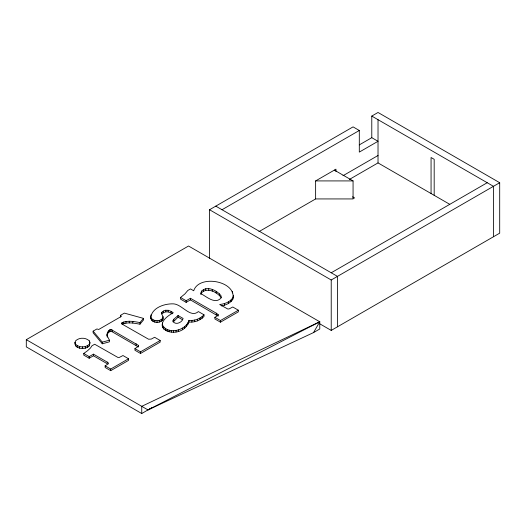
<?xml version="1.0" encoding="UTF-8"?>
<svg xmlns="http://www.w3.org/2000/svg" width="526" height="526" viewBox="0 0 526 526"><rect width="100%" height="100%" fill="white"/><g stroke="black" fill="none" stroke-linecap="round" stroke-linejoin="round"><path stroke-width="0.79" d="M150.765 317.093C152.409 307.473 164.73 303.522 173.422 303.864C182.114 304.179 190.432 318.611 198.381 311.563L204.009 314.811L204.009 316.442C200.222 320.544 194.475 322.556 188.946 322.043C180.609 342.334 144.269 328.743 173.278 312.76C169.997 310.274 165.039 308.775 161.876 312.28L161.443 313.463L162.961 316.56L162.988 317.737C160.568 321.951 152.579 321.807 150.765 317.093C150.285 323.24 160.522 324.095 162.988 319.367L162.961 316.56M150.765 318.723L150.969 314.89M173.139 320.387L173.028 321.353C175.434 325.548 182.226 322.55 183.114 318.447L178.064 315.528L173.836 319.249L173.139 320.387L173.139 322.017L178.064 317.158L178.064 315.528M162.278 326.291L162.495 323.017M107.265 337.14C106.528 334.155 107.547 330.131 110.94 329.427L138.397 345.345L138.417 346.332L134.952 348.62L134.952 350.25L140.521 353.465L160.174 342.117L160.174 340.486L154.605 337.271L151.251 339.092L148.569 339.224L122.709 324.457L121.46 323.437L122.078 322.694C127.706 320.13 134.156 321.583 139.969 322.563L143.46 318.375L124.36 313.115L120.52 315.33L120.52 316.961M107.087 335.844L107.475 332.425M75.021 342.544L75.56 340.874C79.124 337.304 85.81 337.363 89.374 340.914L89.926 342.571L89.381 345.858C85.81 349.415 79.11 349.442 75.553 345.858L75.021 342.544L75.553 345.858M75.021 344.175L75.56 342.505M89.381 345.858L89.926 342.571M221.295 305.862C225.641 305.284 230.092 303.324 232.663 299.642C237.916 281.246 199.091 273.803 193.706 290.766L190.504 288.919L187.802 290.477L184.909 293.916L180.549 297.499L180.549 299.13L186.145 302.365L190.419 299.899L217.488 315.712M232.663 299.642L233.406 295.803M201.616 291.075L200.577 293.501C206.251 296.283 215.022 304.856 221.078 297.999L221.196 296.059C217.317 290.51 207.323 285.401 201.616 291.075L201.616 292.706L200.84 294.527M162.278 324.66C167.314 335.108 185.875 330.861 188.946 320.413C194.475 320.926 200.222 318.914 204.009 314.811M26.3 339.678L147.977 409.925L313.529 332.59L319.769 321.78L188.538 246.01L26.3 339.678L26.3 346.884L141.737 413.528L151.672 407.795M107.475 334.056L108.389 332.55L110.94 331.058L138.397 346.976L138.397 345.345M180.549 297.499L186.145 300.734L190.419 298.268L216.278 313.194L218.099 314.528L218.099 315.291L214.891 317.329L214.891 318.96L220.46 322.175L238.357 311.846L238.357 310.215L232.788 307L229.007 308.966L227.732 308.979L219.684 304.534C224.543 303.943 229.77 302.22 232.663 298.012M122.078 322.694L122.078 324.325C127.706 321.761 134.156 323.214 139.969 324.194L143.46 320.005L143.46 318.375M201.616 292.706C207.323 287.032 217.317 292.14 221.196 297.69M75.553 344.228C79.11 347.811 85.81 347.785 89.381 344.228M172.206 313.779C169.188 311.451 164.645 310.879 161.876 313.91L161.876 312.28M83.752 353.485L87.632 350.678L90.479 348.002L91.945 345.819L94.687 344.241L118.067 357.535L119.218 357.483L122.972 355.537L128.541 358.752L128.541 360.382L110.703 370.679L105.134 367.464L105.134 365.833L108.428 363.749L108.514 363.085L107.212 362.098L93.45 354.149L89.177 356.615L83.752 353.485L83.752 355.116L89.177 358.245L93.45 355.78L107.212 363.729L107.212 362.098M209.545 258.549L209.545 209.736L353.064 126.878L359.304 130.481L359.304 152.099L378.023 141.29L371.783 137.687L359.304 144.893M371.783 137.687L371.783 116.075L378.023 112.472L499.7 182.719L499.7 233.156L331.222 330.42L319.841 323.852M222.025 209.736L359.304 130.481M258.897 231.683L315.626 198.933L315.626 180.918L335.963 169.175L335.963 171.621M342.972 175.737L378.023 155.505M349.284 179.498L378.023 162.909L449.737 204.312M107.087 334.214L107.357 336.153L109.434 340.19L109.434 341.821L102.281 343.787L93.128 332.774L93.128 331.143L96.942 328.941L98.697 329.493L121.388 316.396L120.52 315.33M105.134 365.833L110.703 369.048L128.541 358.752M134.952 348.62L140.521 351.835L160.174 340.486M214.891 317.329L220.46 320.544L238.357 310.215M331.222 272.784L487.221 182.719M209.545 209.736L331.222 279.99L499.7 182.719M313.529 332.59L319.769 328.987L319.769 321.78L141.737 406.328L141.737 413.528M147.977 409.925L319.769 321.78M93.128 331.143L102.281 342.156L109.434 340.19M315.626 180.918L353.064 180.918L353.064 198.933L315.626 198.933M353.064 197.993L354.682 197.993L352.604 196.796M371.783 116.075L493.46 186.322L493.46 236.759M334.345 170.108L353.064 180.918M215.785 206.133L337.462 276.387L337.462 326.824M178.064 317.158L182.483 319.709M233.281 295.842L233.406 297.433M162.961 318.191L162.988 319.367M434.18 195.33L434.18 159.306L431.064 157.504L431.064 193.529M378.023 119.672L378.023 162.909M331.222 279.99L331.222 330.42M232.341 291.305L232.341 292.936M230.993 300.044L230.993 301.674M228.396 301.898L228.396 303.528M224.517 303.62L224.517 305.251M220.46 320.544L220.46 322.175M219.631 293.817L219.631 295.448M218.099 314.528L218.099 316.159M216.278 313.194L216.278 314.824M216.16 291.371L216.16 293.002M212.261 289.504L212.261 291.134M208.743 288.636L208.743 290.267M205.765 288.642L205.765 290.273M203.463 289.399L203.463 291.036M202.194 316.534L202.194 318.164M200.084 317.98L200.084 319.611M197.408 319.275L197.408 320.906M194.692 320.091L194.692 321.721M191.885 320.465L191.885 322.096M190.419 298.268L190.419 299.899M188.946 320.413L188.946 322.043M187.802 322.925L187.802 324.555M186.375 324.976L186.375 326.607M186.145 300.734L186.145 302.365M184.659 326.653L184.659 328.283M182.627 328.06L182.627 329.69M178.314 329.874L178.314 331.505M176.019 330.361L176.019 331.991M173.836 319.249L173.836 320.886M173.639 330.565L173.639 332.195M171.298 330.499L171.298 332.13M171.141 311.53L171.141 313.161M169.135 330.17L169.135 331.801M168.195 310.195L168.195 311.826M167.163 329.578L167.163 331.209M165.841 310.169L165.841 311.8M165.368 328.724L165.368 330.354M163.731 327.527L163.731 329.158M163.29 311.096L163.29 312.727M162.698 326.166L162.698 327.797M162.389 318.756L162.389 320.387M161.212 319.663L161.212 321.294M159.24 320.465L159.24 322.096M157.024 320.742L157.024 322.372M154.848 320.512L154.848 322.142M152.987 319.775L152.987 321.406M151.462 318.546L151.462 320.176M140.521 351.835L140.521 353.465M139.969 322.563L139.969 324.194M136.102 343.688L136.102 345.319M132.815 321.393L132.815 323.023M129.284 321.255L129.284 322.885M125.97 321.511L125.97 323.142M123.788 321.971L123.788 323.602M112.439 330.026L112.439 331.656M110.94 329.427L110.94 331.058M110.703 369.048L110.703 370.679M109.697 329.841L109.697 331.472M108.389 330.92L108.389 332.55M102.281 342.156L102.281 343.787M93.45 354.149L93.45 355.78M89.374 340.914L89.374 342.544M89.177 356.615L89.177 358.245M87.737 345.621L87.737 347.252M85.317 346.568L85.317 348.199M82.451 346.884L82.451 348.514M79.59 346.568L79.59 348.199M77.171 345.621L77.171 347.252"/></g></svg>
